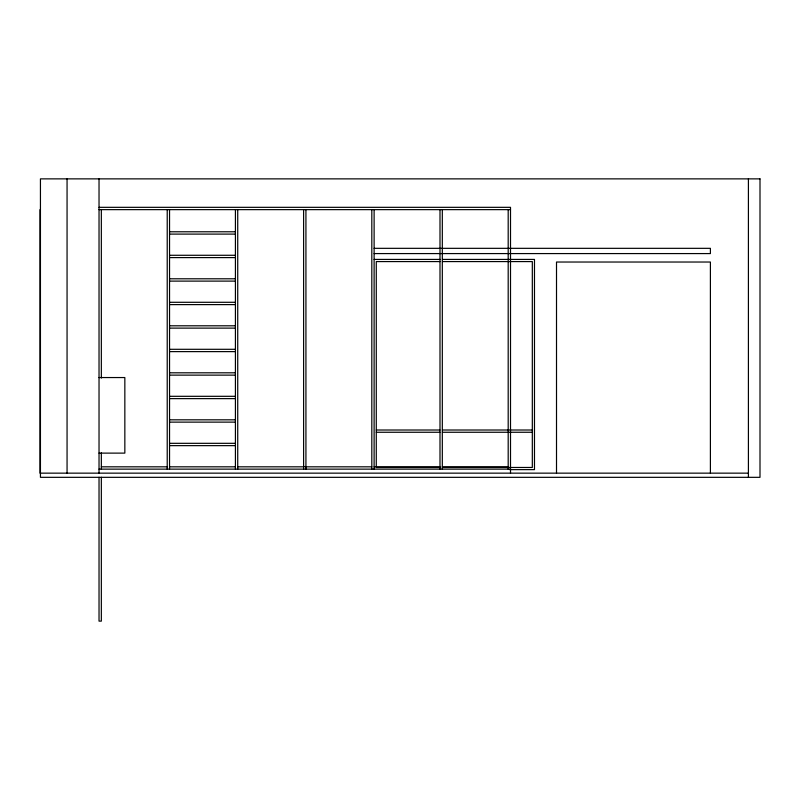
<?xml version="1.0" encoding="UTF-8"?>
<svg xmlns="http://www.w3.org/2000/svg" width="800" height="800" viewBox="0 0 800 800"><rect width="100%" height="100%" fill="white"/><g stroke="black" fill="none" stroke-linecap="round" stroke-linejoin="round"><path stroke-width="1.2" d="M99.03 207.33L510.51 207.33L510.51 473.15M99.03 209.64L510.51 209.64M169.54 231.78L235.42 231.78M169.54 234.1L235.42 234.1M374.12 248.33L710.4 248.33L710.4 253.58L374.12 253.58M169.54 255.28L235.42 255.28M169.54 257.6L235.42 257.6M374.12 259.42L440.01 259.42M442.49 259.42L534.48 259.42L534.48 469.63L509.62 469.63M439.95 261.58L376.28 261.58L376.28 467.47L439.95 467.47M442.44 261.58L532.32 261.58L532.32 467.47L442.44 467.47M169.54 278.79L235.42 278.79M169.54 281.11L235.42 281.11M169.54 302.29L235.42 302.29M169.54 304.61L235.42 304.61M169.54 325.8L235.42 325.8M169.54 328.12L235.42 328.12M169.54 349.3L235.42 349.3M169.54 351.62L235.42 351.62M169.54 372.81L235.42 372.81M169.54 375.13L235.42 375.13M99.03 377.55L124.84 377.55L124.84 453.12L99.03 453.12M169.54 396.31L235.42 396.31M169.54 398.63L235.42 398.63M169.54 419.82L235.42 419.82M169.54 422.13L235.42 422.13M376.28 430.01L439.95 430.01M442.44 430.01L532.32 430.01M376.28 432.26L439.95 432.26M442.44 432.26L532.32 432.26M169.54 443.32L235.42 443.32M169.54 445.64L235.42 445.64M303.61 466.57L305.93 466.57M101.34 466.82L167.22 466.82M169.54 466.82L235.42 466.82M237.73 466.82L303.61 466.82M305.93 466.82L371.81 466.82M374.12 466.82L440 466.82M442.32 466.82L508.19 466.82M99.03 469.14L510.51 469.14M40.44 473.15L748.41 473.15M748.41 178.87L748.41 477.33M710.4 473.15L710.4 262.03L556.51 262.03L556.51 473.15M508.19 209.64L508.19 469.14M442.32 209.64L442.32 469.14M440 209.64L440 469.14M374.12 209.64L374.12 469.14M371.81 209.64L371.81 469.14M305.93 209.64L305.93 469.14M303.61 209.64L303.61 469.14M237.73 209.64L237.73 469.14M235.42 209.64L235.42 469.14M169.54 209.64L169.54 469.14M167.22 209.64L167.22 469.14M101.34 209.64L101.34 378.07M101.34 452.85L101.34 469.14M101.34 477.27L101.34 621.13L99.03 621.13L99.03 477.27M99.03 178.87L99.03 473.15M67.06 178.87L67.06 473.15M40 209.64L40 473.15M760 178.87L40.44 178.87L40.44 477.33L760 477.33L760 178.87"/></g></svg>
